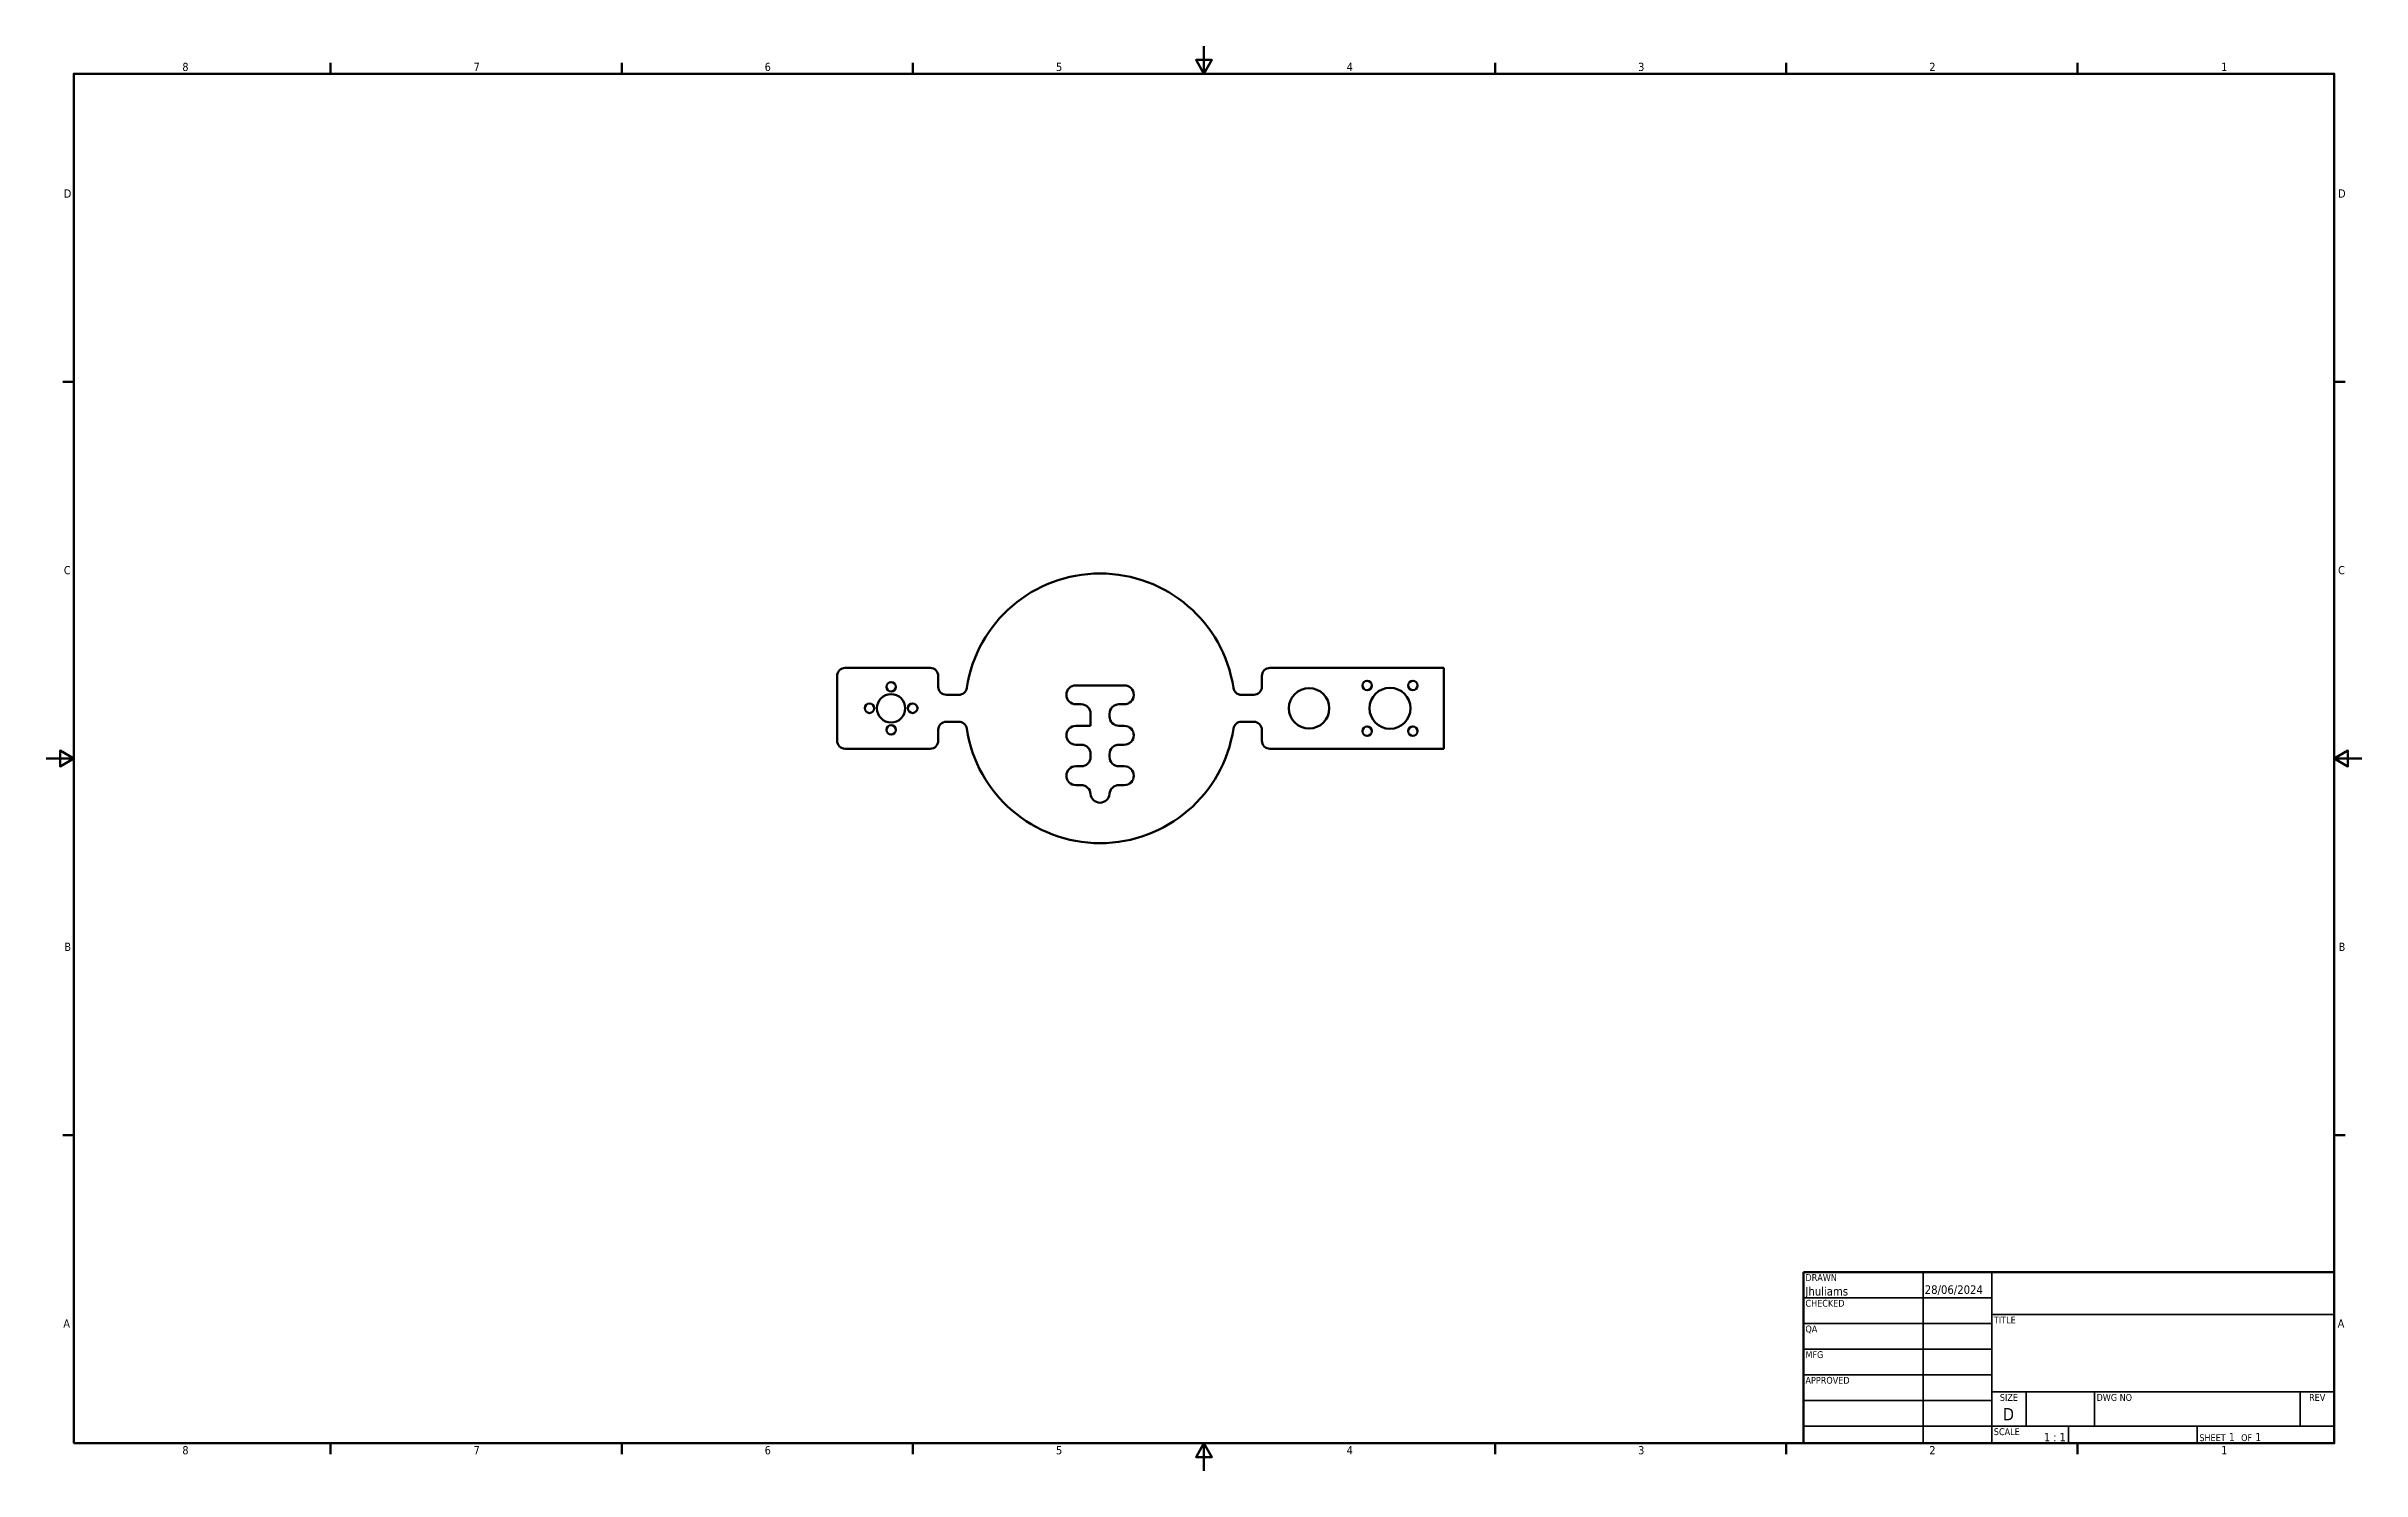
# Model space of a CAD drawing. Header units: inches. Extents: x 0.1 to 33.9, y 0.6 to 21.4.
import ezdxf
from ezdxf.enums import TextEntityAlignment as Align

# ---------------------------------------------------------------- set-up
doc = ezdxf.new("R2010")
doc.units = ezdxf.units.IN
doc.header["$MEASUREMENT"] = 0
for name, color, linetype, lineweight in [('Border (ANSI)', 7, 'Continuous', 70), ('Title (ANSI)', 7, 'Continuous', 50), ('Visible (ANSI)', 7, 'Continuous', 50)]:
    doc.layers.add(name, color=color, linetype=linetype, lineweight=lineweight)
doc.styles.add('Note Text (ANSI)', font='tahoma.ttf')
doc.styles.add('Text Style30', font='tahoma.ttf')
doc.styles.add('Text Style38', font='tahoma.ttf')
doc.styles.add('Text Style39', font='tahoma.ttf')

# ---------------------------------------------------------------- blocks, each defined once
blk = doc.blocks.new('Borders Default Border')
at = {"layer": 'Border (ANSI)'}
for p, q in [((4.25, 21), (4.25, 21.16)), ((8.5, 21), (8.5, 21.16)), ((12.75, 21), (12.75, 21.16)), ((21.25, 21), (21.25, 21.16)), ((25.5, 21), (25.5, 21.16)), ((29.75, 21), (29.75, 21.16)), ((0.5, 16.5), (0.34, 16.5)), ((33.5, 16.5), (33.66, 16.5)), ((0.5, 5.5), (0.34, 5.5)), ((33.5, 5.5), (33.66, 5.5)), ((4.25, 1), (4.25, 0.84)), ((8.5, 1), (8.5, 0.84)), ((12.75, 1), (12.75, 0.84)), ((21.25, 1), (21.25, 0.84)), ((25.5, 1), (25.5, 0.84)), ((29.75, 1), (29.75, 0.84))]:
    blk.add_line(p, q, dxfattribs=at)
at = {"layer": 'Border (ANSI)', "flags": 128}
for points in [[(17, 21.4), (17, 21), (16.885, 21.2), (17.115, 21.2), (17, 21)], [(0.5, 1), (0.5, 21), (33.5, 21), (33.5, 1), (0.5, 1)], [(0.1, 11), (0.5, 11), (0.3, 11.115), (0.3, 10.885), (0.5, 11)], [(33.9, 11), (33.5, 11), (33.7, 11.115), (33.7, 10.885), (33.5, 11)], [(17, 0.6), (17, 1), (16.885, 0.8), (17.115, 0.8), (17, 1)]]:
    blk.add_lwpolyline(points, dxfattribs=at)
at = {"layer": 'Border (ANSI)', "char_height": 0.12, "attachment_point": 7, "style": 'Note Text (ANSI)'}
for s, insert in [('8', (2.086, 21.037)), ('7', (6.338, 21.04)), ('6', (10.587, 21.037)), ('5', (14.84, 21.037)), ('4', (19.083, 21.04)), ('3', (23.338, 21.037)), ('2', (27.589, 21.04)), ('1', (31.848, 21.04)), ('D', (0.356, 19.19)), ('D', (33.556, 19.19)), ('C', (0.356, 13.688)), ('C', (33.556, 13.688)), ('B', (0.363, 8.19)), ('B', (33.563, 8.19)), ('A', (0.349, 2.69)), ('A', (33.549, 2.69)), ('8', (2.086, 0.837)), ('7', (6.338, 0.84)), ('6', (10.587, 0.837)), ('5', (14.84, 0.837)), ('4', (19.083, 0.84)), ('3', (23.338, 0.837)), ('2', (27.589, 0.84)), ('1', (31.848, 0.84))]:
    blk.add_mtext(s, dxfattribs=dict(at, insert=insert))
blk = doc.blocks.new('Title Blocks ANSI - Large')
at = {"layer": 'Title (ANSI)'}
for p, q in [((5, 7.45), (5, 4.95)), ((12.75, 7.45), (5, 7.45)), ((12.75, 4.95), (12.75, 7.45)), ((5, 4.95), (12.75, 4.95))]:
    blk.add_line(p, q, dxfattribs=at)
at = {"layer": 'Title (ANSI)', "lineweight": 35}
for p, q in [((6.75, 4.95), (6.75, 7.45)), ((7.75, 4.95), (7.75, 7.45)), ((5, 7.075), (7.75, 7.075)), ((7.75, 6.83), (12.75, 6.83)), ((5, 6.7), (7.75, 6.7)), ((5, 6.325), (7.75, 6.325)), ((5, 5.95), (7.75, 5.95)), ((5, 5.575), (7.75, 5.575)), ((12.75, 5.7), (7.75, 5.7)), ((8.25, 5.2), (8.25, 5.7)), ((9.25, 5.2), (9.25, 5.7)), ((12.25, 5.2), (12.25, 5.7)), ((7.75, 5.2), (5, 5.2)), ((12.75, 5.2), (7.75, 5.2)), ((8.87, 5.2), (8.87, 4.95)), ((10.75, 5.2), (10.75, 4.95))]:
    blk.add_line(p, q, dxfattribs=at)
at = {"layer": 'Title (ANSI)', "style": 'Text Style38'}
for s, p in [('DRAWN', (5.03, 7.42)), ('CHECKED', (5.03, 7.045)), ('TITLE', (7.78, 6.8)), ('QA', (5.03, 6.67)), ('MFG', (5.03, 6.295)), ('APPROVED', (5.03, 5.92)), ('DWG NO', (9.28, 5.67)), ('SCALE', (7.78, 5.17))]:
    blk.add_text(s, height=0.1, dxfattribs=at).set_placement(p, align=Align.TOP_LEFT)
for s, p in [('SIZE', (8, 5.67)), ('REV', (12.5, 5.67))]:
    blk.add_text(s, height=0.1, dxfattribs=at).set_placement(p, align=Align.TOP_CENTER)
at = {"layer": 'Title (ANSI)', "insert": (10.78, 4.98), "char_height": 0.12, "attachment_point": 7, "style": 'Note Text (ANSI)'}
blk.add_mtext('\\fTahoma|b0|i0;{\\H0.1000;SHEET}\\fTahoma|b0|i0;{\\H0.1200; 1  }\\fTahoma|b0|i0;{\\H0.1000;OF}\\fTahoma|b0|i0;{\\H0.1200; 1 }', dxfattribs=at)
at = {"layer": 'Title (ANSI)'}
for tag, p, height, style in [('AUTHOR_001', (5.029, 7.108), 0.125, 'Text Style39'), ('CREATION_DATE_001', (6.771, 7.132), 0.125, 'Text Style39'), ('Sheet_Size_001', (7.911, 5.285), 0.18, 'Text Style30'), ('Initial_View_Scale_001', (8.512, 4.98), 0.12, 'Note Text (ANSI)')]:
    blk.add_attdef(tag, p, '', height=height, dxfattribs=dict(at, style=style))
at = {"layer": 'Title (ANSI)', "style": 'Text Style39'}
for tag, p in [('COMPANY', (10.25, 7.14)), ('REVISION_NUMBER', (12.5, 5.375))]:
    blk.add_attdef(tag, text='', height=0.125, dxfattribs=at).set_placement(p, align=Align.MIDDLE_CENTER)
at = {"layer": 'Title (ANSI)'}
for tag, height, style, p in [('CHECKED_BY', 0.125, 'Text Style39', (5.03, 6.73)), ('CHECKED_DATE', 0.125, 'Text Style39', (6.78, 6.73)), ('MFG_APPROVED_BY', 0.125, 'Text Style39', (5.03, 5.98)), ('MFG_APPROVED_DATE', 0.125, 'Text Style39', (6.78, 5.98)), ('ENG_APPROVED_BY', 0.125, 'Text Style39', (5.03, 5.605)), ('ENG_APPROVAL_DATE', 0.125, 'Text Style39', (6.78, 5.605)), ('PART_NUMBER', 0.18, 'Text Style30', (9.28, 5.23))]:
    blk.add_attdef(tag, text='', height=height, dxfattribs=dict(at, style=style)).set_placement(p, align=Align.BOTTOM_LEFT)
at = {"layer": 'Title (ANSI)', "style": 'Text Style30'}
blk.add_attdef('TITLE', text='', height=0.18, dxfattribs=at).set_placement((7.78, 6.223), align=Align.MIDDLE_LEFT)

msp = doc.modelspace()

# ---------------------------------------------------------------- linework, layer by layer
at = {"layer": 'Visible (ANSI)'}
for p, q in [((11.644, 12.205), (11.644, 11.26)), ((13.003, 12.323), (11.763, 12.323)), ((13.121, 12.048), (13.121, 12.205)), ((17.845, 12.205), (17.845, 12.048)), ((20.503, 12.323), (17.963, 12.323)), ((20.503, 11.142), (20.503, 12.323)), ((13.42, 11.93), (13.239, 11.93)), ((15.129, 12.067), (15.837, 12.067)), ((17.727, 11.93), (17.546, 11.93)), ((13.239, 11.536), (13.42, 11.536)), ((15.207, 11.792), (15.129, 11.792)), ((15.345, 11.477), (15.345, 11.654)), ((15.621, 11.654), (15.621, 11.615)), ((15.837, 11.792), (15.759, 11.792)), ((17.546, 11.536), (17.727, 11.536)), ((13.121, 11.26), (13.121, 11.418)), ((15.129, 11.477), (15.345, 11.477)), ((15.207, 11.201), (15.129, 11.201)), ((15.759, 11.477), (15.837, 11.477)), ((15.837, 11.201), (15.759, 11.201)), ((17.845, 11.418), (17.845, 11.26)), ((11.763, 11.142), (13.003, 11.142)), ((15.129, 10.886), (15.207, 10.886)), ((15.345, 11.024), (15.345, 11.064)), ((15.621, 11.064), (15.621, 11.024)), ((15.759, 10.886), (15.837, 10.886)), ((17.963, 11.142), (20.503, 11.142)), ((15.207, 10.611), (15.129, 10.611)), ((15.837, 10.611), (15.758, 10.611)), ((15.483, 10.355), (15.482, 10.355))]:
    msp.add_line(p, q, dxfattribs=at)
for centre, radius in [((12.432, 11.733), 0.207), ((12.432, 12.048), 0.0689), ((18.534, 11.733), 0.295), ((19.381, 12.067), 0.0689), ((19.715, 11.733), 0.299), ((20.049, 12.067), 0.0689), ((12.117, 11.733), 0.0689), ((12.747, 11.733), 0.0689), ((12.432, 11.418), 0.0689), ((19.381, 11.399), 0.0689), ((20.049, 11.399), 0.0689)]:
    msp.add_circle(centre, radius, dxfattribs=at)
for centre, radius, start, end in [((15.483, 11.733), 1.969, 8.6816, 171.3184), ((11.763, 12.205), 0.118, 90, 180), ((13.003, 12.205), 0.118, 0, 90), ((17.963, 12.205), 0.118, 90, 180), ((13.239, 12.048), 0.118, 180, 270), ((13.42, 12.048), 0.118, 270, 351.3184), ((15.129, 11.93), 0.138, 90, 270), ((15.837, 11.93), 0.138, 270, 90), ((17.546, 12.048), 0.118, 188.6816, 270), ((17.727, 12.048), 0.118, 270, 0), ((13.239, 11.418), 0.118, 90, 180), ((13.42, 11.418), 0.118, 8.6816, 90), ((15.207, 11.654), 0.138, 0, 90), ((15.759, 11.654), 0.138, 90, 180), ((15.759, 11.615), 0.138, 180, 270), ((17.546, 11.418), 0.118, 90, 171.3184), ((17.727, 11.418), 0.118, 0, 90), ((11.763, 11.26), 0.118, 180, 270), ((13.003, 11.26), 0.118, 270, 0), ((15.483, 11.733), 1.969, 188.6816, 351.3184), ((15.129, 11.339), 0.138, 90, 270), ((15.207, 11.064), 0.138, 0, 90), ((15.759, 11.064), 0.138, 90, 180), ((15.837, 11.339), 0.138, 270, 90), ((17.963, 11.26), 0.118, 180, 270), ((15.129, 10.749), 0.138, 90, 270), ((15.207, 11.024), 0.138, 270, 0), ((15.759, 11.024), 0.138, 180, 270), ((15.837, 10.749), 0.138, 270, 90), ((15.207, 10.473), 0.138, 4.096, 90), ((15.482, 10.493), 0.138, 184.096, 270), ((15.483, 10.493), 0.138, 270, 355.904), ((15.758, 10.473), 0.138, 90, 175.904)]:
    msp.add_arc(centre, radius, start, end, dxfattribs=at)

# ---------------------------------------------------------------- block references
msp.add_blockref('Borders Default Border', (0, 0))
msp.add_blockref('Title Blocks ANSI - Large', (20.75, -3.95)).add_auto_attribs({'AUTHOR_001': 'Jhuliams', 'CREATION_DATE_001': '28/06/2024', 'Sheet_Size_001': 'D', 'Initial_View_Scale_001': '1 : 1'})

doc.saveas('drawing.dxf')
